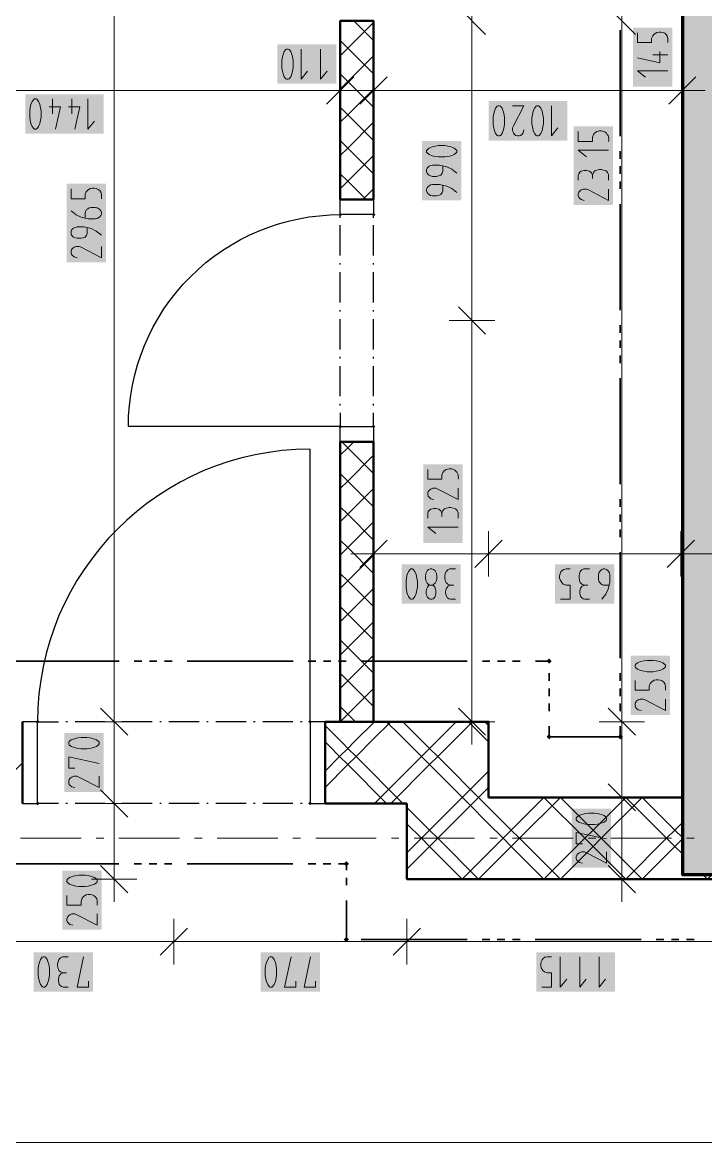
# Model space of a CAD drawing. Header units: millimetres. Extents: x 0 to 594, y 0 to 420.
# Drawn here: x 387.25 to 407.92, y 228.34 to 262.23 of the extents above; entities that cross this region are included whole.
import ezdxf

# ---------------------------------------------------------------- set-up
doc = ezdxf.new("R2010")
doc.units = ezdxf.units.MM
doc.header["$LTSCALE"] = 8
for name, color, linetype in [('PDF_Dvere', 7, 'Continuous'), ('PDF_Koty delkove', 7, 'Continuous'), ('PDF_Osy hlavni', 7, 'Continuous'), ('PDF_Pozarni useky', 7, 'Continuous'), ('PDF_Pricky zdene', 7, 'Continuous'), ('PDF_Steny akusticke', 7, 'Continuous'), ('PDF_Steny obvodove nosne', 7, 'Continuous')]:
    doc.layers.add(name, color=color, linetype=linetype)

msp = doc.modelspace()

# ---------------------------------------------------------------- linework, layer by layer
at = {"layer": 'PDF_Dvere', "lineweight": 25}
for points in [[(397.873, 256.874), (397.873, 256.416), (396.866, 256.416), (396.866, 256.874)], [(397.873, 250.005), (397.873, 249.547), (396.866, 249.547), (396.866, 250.005)], [(387.249, 238.603), (387.707, 238.603), (387.707, 241.075), (387.249, 241.075)], [(395.95, 238.603), (396.408, 238.603), (396.408, 241.075), (395.95, 241.075)]]:
    msp.add_lwpolyline(points, close=True, dxfattribs=at)
for points in [[(396.866, 250.415), (396.866, 250.005), (390.454, 250.005, -0.414214), (396.866, 256.416)], [(395.939, 241.075), (395.95, 241.075), (395.95, 249.318, 0.414213), (387.707, 241.075), (388.337, 241.075)]]:
    msp.add_lwpolyline(points, format="xyb", dxfattribs=at)
for points in [[(396.866, 256.323), (396.866, 256.368)], [(397.873, 256.323), (397.873, 256.368)], [(396.866, 255.178), (396.866, 256.094)], [(397.873, 255.178), (397.873, 256.094)], [(396.866, 254.903), (396.866, 254.949)], [(397.873, 254.903), (397.873, 254.949)], [(396.866, 253.758), (396.866, 254.674)], [(397.873, 253.758), (397.873, 254.674)], [(396.866, 253.483), (396.866, 253.529)], [(397.873, 253.483), (397.873, 253.529)], [(396.866, 252.339), (396.866, 253.254)], [(397.873, 252.339), (397.873, 253.254)], [(396.866, 252.064), (396.866, 252.11)], [(396.866, 250.919), (396.866, 251.835)], [(397.873, 252.064), (397.873, 252.11)], [(397.873, 250.919), (397.873, 251.835)], [(396.866, 250.644), (396.866, 250.69)], [(397.873, 250.644), (397.873, 250.69)], [(397.873, 250.005), (397.873, 250.415)], [(388.612, 241.075), (388.566, 241.075)], [(389.757, 241.075), (388.841, 241.075)], [(390.031, 241.075), (389.986, 241.075)], [(391.176, 241.075), (390.26, 241.075)], [(391.451, 241.075), (391.405, 241.075)], [(392.596, 241.075), (391.68, 241.075)], [(392.871, 241.075), (392.825, 241.075)], [(394.015, 241.075), (393.1, 241.075)], [(394.29, 241.075), (394.244, 241.075)], [(395.435, 241.075), (394.519, 241.075)], [(395.71, 241.075), (395.664, 241.075)], [(388.337, 238.603), (387.707, 238.603)], [(388.612, 238.603), (388.566, 238.603)], [(389.757, 238.603), (388.841, 238.603)], [(390.031, 238.603), (389.986, 238.603)], [(391.176, 238.603), (390.26, 238.603)], [(391.451, 238.603), (391.405, 238.603)], [(392.596, 238.603), (391.68, 238.603)], [(392.871, 238.603), (392.825, 238.603)], [(394.015, 238.603), (393.1, 238.603)], [(394.29, 238.603), (394.244, 238.603)], [(395.435, 238.603), (394.519, 238.603)], [(395.71, 238.603), (395.664, 238.603)], [(395.95, 238.603), (395.939, 238.603)]]:
    msp.add_lwpolyline(points, dxfattribs=at)
at = {"layer": 'PDF_Dvere', "lineweight": 25, "transparency": 33554559}
for points in [[(396.866, 256.359), (396.808, 256.416), (396.923, 256.416), (396.866, 256.474)], [(397.873, 256.359), (397.816, 256.416), (397.93, 256.416), (397.873, 256.474)], [(396.866, 249.948), (396.808, 250.005), (396.923, 250.005), (396.866, 250.062)], [(397.873, 249.948), (397.816, 250.005), (397.93, 250.005), (397.873, 250.062)], [(387.764, 241.075), (387.707, 241.018), (387.707, 241.133), (387.65, 241.075)], [(396.007, 241.075), (395.95, 241.018), (395.95, 241.133), (395.892, 241.075)], [(387.764, 238.603), (387.707, 238.545), (387.707, 238.66), (387.65, 238.603)], [(396.007, 238.603), (395.95, 238.545), (395.95, 238.66), (395.892, 238.603)]]:
    msp.add_solid(points, dxfattribs=at)
at = {"layer": 'PDF_Koty delkove', "lineweight": 18}
for points in [[(390.026, 236.313), (390.026, 238.603), (390.026, 241.075), (390.026, 242.5), (390.026, 268.231), (390.026, 269.559), (390.026, 313.476), (390.026, 316.956), (390.026, 331.61)], [(405.381, 236.313), (405.381, 237.405), (405.381, 238.786), (405.381, 241.075), (405.381, 241.593), (405.381, 262.278), (405.381, 263.606), (405.381, 269.559)], [(401.262, 261.866), (400.438, 262.69)], [(400.85, 262.965), (400.85, 262.278), (400.85, 253.211), (400.85, 241.075), (400.85, 240.388)], [(405.793, 261.866), (404.969, 262.69)], [(405.859, 261.916), (405.859, 261.622), (406.286, 261.622), (406.286, 261.745), (406.317, 261.83), (406.363, 261.879), (406.439, 261.928), (406.499, 261.94), (406.561, 261.94), (406.622, 261.928), (406.683, 261.903), (406.728, 261.867), (406.76, 261.818), (406.775, 261.745), (406.775, 261.622)], [(395.097, 261.06), (395.097, 260.877), (395.109, 260.786), (395.133, 260.679), (395.17, 260.587), (395.218, 260.526), (395.243, 260.511), (395.292, 260.511), (395.317, 260.526), (395.365, 260.587), (395.402, 260.679), (395.427, 260.786), (395.439, 260.877), (395.439, 261.06), (395.427, 261.151), (395.402, 261.259), (395.365, 261.35), (395.317, 261.412), (395.292, 261.427), (395.243, 261.427)], [(395.243, 261.427), (395.218, 261.412), (395.17, 261.35), (395.133, 261.259), (395.109, 261.151), (395.097, 261.06)], [(395.684, 261.427), (395.684, 260.511), (395.879, 260.755)], [(396.271, 261.427), (396.271, 260.511), (396.466, 260.755)], [(406.531, 261.353), (406.531, 261.01), (405.859, 261.158)], [(406.775, 261.255), (406.317, 261.255)], [(396.866, 260.857), (396.866, 260.17), (396.866, 259.484)], [(397.873, 260.857), (397.873, 260.17), (397.873, 259.484)], [(406.775, 260.766), (405.859, 260.766), (406.103, 260.571)], [(407.215, 260.857), (407.215, 260.17), (407.215, 259.484)], [(397.278, 260.583), (396.453, 259.758)], [(398.285, 260.583), (397.461, 259.758)], [(407.627, 260.583), (406.803, 259.758)], [(407.215, 260.17), (402.435, 260.17), (402.376, 260.17), (397.873, 260.17), (396.866, 260.17), (383.677, 260.17)], [(407.215, 260.17), (407.902, 260.17)], [(388.058, 259.675), (388.401, 259.675), (388.253, 259.004)], [(388.156, 259.92), (388.156, 259.462)], [(388.645, 259.675), (388.988, 259.675), (388.84, 259.004)], [(388.743, 259.92), (388.743, 259.462)], [(389.232, 259.92), (389.232, 259.004), (389.428, 259.248)], [(402.079, 259.713), (402.422, 259.713), (402.103, 259.102), (402.079, 259.04), (402.079, 258.949), (402.103, 258.888), (402.14, 258.842), (402.177, 258.811), (402.226, 258.797), (402.274, 258.797), (402.323, 258.811)], [(403.253, 259.713), (403.253, 258.797), (403.448, 259.04)], [(402.323, 258.811), (402.36, 258.842), (402.397, 258.888), (402.422, 258.979)], [(404.983, 258.364), (404.067, 258.364), (404.31, 258.169)], [(400.392, 257.671), (400.239, 257.794), (400.086, 257.867), (399.872, 257.916), (399.658, 257.916), (399.598, 257.903), (399.552, 257.879), (399.522, 257.855), (399.491, 257.818), (399.476, 257.769), (399.476, 257.721), (399.491, 257.671), (399.522, 257.635), (399.552, 257.611), (399.598, 257.586), (399.658, 257.573), (399.781, 257.573), (399.841, 257.586), (399.903, 257.611), (399.948, 257.671)], [(399.948, 257.671), (399.964, 257.721), (399.964, 257.892)], [(404.067, 257.459), (404.067, 257.606), (404.081, 257.655), (404.113, 257.703), (404.158, 257.728), (404.249, 257.752), (404.31, 257.752), (404.402, 257.728), (404.463, 257.679), (404.494, 257.606), (404.494, 257.508)], [(404.983, 257.459), (404.983, 257.63), (404.951, 257.691), (404.906, 257.74), (404.83, 257.764), (404.768, 257.777), (404.707, 257.777), (404.631, 257.764), (404.57, 257.74), (404.525, 257.691), (404.494, 257.606)], [(400.392, 257.084), (400.239, 257.207), (400.086, 257.28), (399.872, 257.329), (399.658, 257.329), (399.598, 257.316), (399.552, 257.292), (399.522, 257.268), (399.491, 257.231), (399.476, 257.182), (399.476, 257.134), (399.491, 257.084), (399.522, 257.048), (399.552, 257.023), (399.598, 256.999), (399.658, 256.986), (399.781, 256.986), (399.841, 256.999), (399.903, 257.023), (399.948, 257.084), (399.964, 257.134), (399.964, 257.305)], [(388.721, 257.193), (388.721, 256.899), (389.148, 256.899), (389.148, 257.022), (389.179, 257.107), (389.225, 257.156), (389.301, 257.205), (389.361, 257.217), (389.422, 257.217), (389.484, 257.205), (389.544, 257.18), (389.59, 257.144), (389.621, 257.095), (389.637, 257.022), (389.637, 256.899)], [(404.983, 257.19), (404.983, 256.847), (404.372, 257.165), (404.31, 257.19), (404.219, 257.19), (404.158, 257.165), (404.113, 257.129), (404.081, 257.092), (404.067, 257.043), (404.067, 256.994), (404.081, 256.945), (404.113, 256.908), (404.158, 256.872), (404.249, 256.847)], [(389.148, 256.312), (389.148, 256.483), (389.163, 256.532), (389.193, 256.569), (389.225, 256.593), (389.269, 256.617), (389.331, 256.63), (389.453, 256.63), (389.514, 256.617), (389.56, 256.593), (389.59, 256.569), (389.621, 256.532), (389.637, 256.483), (389.637, 256.435), (389.621, 256.386), (389.59, 256.349), (389.56, 256.325), (389.514, 256.3), (389.453, 256.287), (389.239, 256.287), (389.026, 256.336), (388.873, 256.41), (388.721, 256.532)], [(389.637, 255.798), (389.484, 255.921), (389.331, 255.994), (389.117, 256.043), (388.903, 256.043), (388.843, 256.03), (388.797, 256.006), (388.767, 255.982), (388.735, 255.945), (388.721, 255.896), (388.721, 255.848), (388.735, 255.798), (388.767, 255.762), (388.797, 255.738), (388.843, 255.713), (388.903, 255.7), (389.026, 255.7), (389.086, 255.713), (389.148, 255.738), (389.193, 255.798), (389.209, 255.848), (389.209, 256.019)], [(389.637, 255.456), (389.637, 255.113), (389.026, 255.431), (388.964, 255.456), (388.873, 255.456), (388.812, 255.431), (388.767, 255.395), (388.735, 255.358), (388.721, 255.309), (388.721, 255.26), (388.735, 255.211), (388.767, 255.175), (388.812, 255.138), (388.903, 255.113)], [(401.262, 252.799), (400.438, 253.623)], [(401.537, 253.211), (400.85, 253.211), (400.163, 253.211)], [(400.43, 248.139), (400.43, 247.796), (399.819, 248.115), (399.757, 248.139), (399.666, 248.139), (399.605, 248.115), (399.56, 248.078), (399.528, 248.041), (399.514, 247.992), (399.514, 247.944), (399.528, 247.895), (399.56, 247.858), (399.605, 247.821), (399.696, 247.796)], [(399.514, 247.234), (399.514, 247.381), (399.528, 247.43), (399.56, 247.479), (399.605, 247.504), (399.696, 247.528), (399.757, 247.528), (399.849, 247.504), (399.91, 247.454), (399.941, 247.381), (399.941, 247.283)], [(400.43, 247.234), (400.43, 247.405), (400.399, 247.466), (400.353, 247.515), (400.277, 247.539), (400.215, 247.552), (400.154, 247.552), (400.078, 247.539), (400.018, 247.515), (399.972, 247.466), (399.941, 247.381)], [(397.873, 246.843), (397.873, 246.156), (397.873, 245.469)], [(400.43, 246.965), (399.514, 246.965), (399.757, 246.77)], [(401.353, 246.843), (401.353, 246.156), (401.353, 245.469)], [(407.169, 246.843), (407.169, 246.156), (407.169, 245.469)], [(398.285, 246.568), (397.461, 245.744)], [(401.766, 246.568), (400.941, 245.744)], [(407.581, 246.568), (406.757, 245.744)], [(397.873, 246.156), (397.186, 246.156)], [(427.96, 246.156), (426.952, 246.156), (409.093, 246.156), (407.169, 246.156), (401.353, 246.156), (397.873, 246.156)], [(400.347, 245.698), (400.176, 245.698), (400.115, 245.667), (400.066, 245.621), (400.041, 245.545), (400.029, 245.484), (400.029, 245.422), (400.041, 245.346), (400.066, 245.286), (400.115, 245.24), (400.2, 245.209)], [(403.527, 244.782), (403.82, 244.782), (403.82, 245.209), (403.698, 245.209), (403.613, 245.24), (403.564, 245.286), (403.515, 245.362), (403.503, 245.422), (403.503, 245.484), (403.515, 245.545), (403.539, 245.605)], [(403.539, 245.605), (403.576, 245.651), (403.625, 245.682), (403.698, 245.698), (403.82, 245.698)], [(404.408, 245.698), (404.237, 245.698), (404.176, 245.667), (404.127, 245.621), (404.102, 245.545), (404.09, 245.484), (404.09, 245.422), (404.102, 245.346), (404.127, 245.286), (404.176, 245.24), (404.261, 245.209)], [(404.995, 245.209), (404.824, 245.209), (404.775, 245.224), (404.738, 245.255), (404.714, 245.286), (404.689, 245.331), (404.677, 245.392), (404.677, 245.514), (404.689, 245.575), (404.714, 245.621), (404.738, 245.651), (404.775, 245.682), (404.824, 245.698), (404.872, 245.698), (404.921, 245.682), (404.958, 245.651), (404.982, 245.621), (405.007, 245.575), (405.02, 245.514), (405.02, 245.3), (404.97, 245.087), (404.897, 244.934), (404.775, 244.782)], [(399.747, 244.904), (399.723, 244.842), (399.674, 244.797), (399.637, 244.782), (399.589, 244.782), (399.552, 244.797), (399.503, 244.842), (399.478, 244.904), (399.466, 244.964), (399.466, 245.026), (399.478, 245.087), (399.503, 245.147), (399.539, 245.193), (399.564, 245.209)], [(399.662, 245.209), (399.686, 245.193), (399.723, 245.147), (399.747, 245.087), (399.76, 245.026), (399.76, 244.964), (399.747, 244.904)], [(400.347, 244.782), (400.2, 244.782), (400.151, 244.797), (400.102, 244.828), (400.077, 244.874), (400.053, 244.964), (400.053, 245.026), (400.077, 245.117), (400.126, 245.179), (400.2, 245.209), (400.297, 245.209)], [(404.408, 244.782), (404.261, 244.782), (404.212, 244.797), (404.163, 244.828), (404.138, 244.874), (404.114, 244.964), (404.114, 245.026), (404.138, 245.117), (404.187, 245.179), (404.261, 245.209), (404.358, 245.209)], [(406.334, 242.93), (406.151, 242.93), (406.06, 242.918), (405.953, 242.894), (405.861, 242.857), (405.8, 242.809), (405.785, 242.784), (405.785, 242.735), (405.8, 242.71), (405.861, 242.662), (405.953, 242.625), (406.06, 242.6), (406.151, 242.588), (406.334, 242.588)], [(406.334, 242.588), (406.425, 242.6), (406.533, 242.625), (406.624, 242.662), (406.686, 242.71), (406.701, 242.735), (406.701, 242.784), (406.686, 242.809), (406.624, 242.857), (406.533, 242.894), (406.425, 242.918), (406.334, 242.93)], [(405.785, 242.319), (405.785, 242.026), (406.212, 242.026), (406.212, 242.148), (406.243, 242.233), (406.289, 242.282), (406.365, 242.331), (406.425, 242.343), (406.487, 242.343), (406.548, 242.331), (406.609, 242.307), (406.654, 242.27), (406.686, 242.221), (406.701, 242.148), (406.701, 242.026)], [(406.701, 241.756), (406.701, 241.413), (406.09, 241.732), (406.029, 241.756), (405.937, 241.756), (405.877, 241.732), (405.831, 241.695), (405.8, 241.659), (405.785, 241.609), (405.785, 241.561), (405.8, 241.512), (405.831, 241.475), (405.877, 241.438), (405.967, 241.413)], [(390.438, 240.663), (389.614, 241.488)], [(401.262, 240.663), (400.438, 241.488)], [(405.793, 240.663), (404.969, 241.488)], [(390.713, 241.075), (390.026, 241.075), (389.339, 241.075)], [(401.537, 241.075), (400.85, 241.075), (400.163, 241.075)], [(406.068, 241.075), (405.381, 241.075), (404.694, 241.075)], [(389.201, 240.598), (389.018, 240.598), (388.927, 240.585), (388.82, 240.561), (388.728, 240.524), (388.667, 240.476), (388.652, 240.451), (388.652, 240.402)], [(388.652, 240.402), (388.667, 240.377), (388.728, 240.329), (388.82, 240.292), (388.927, 240.267), (389.018, 240.255), (389.201, 240.255), (389.292, 240.267), (389.4, 240.292), (389.491, 240.329), (389.553, 240.377), (389.568, 240.402), (389.568, 240.451), (389.553, 240.476), (389.491, 240.524), (389.4, 240.561), (389.292, 240.585), (389.201, 240.598)], [(388.835, 239.668), (388.652, 239.668), (388.652, 240.01), (389.568, 239.815)], [(389.568, 239.423), (389.568, 239.081), (388.957, 239.399), (388.896, 239.423), (388.804, 239.423), (388.744, 239.399), (388.698, 239.362), (388.667, 239.326), (388.652, 239.277), (388.652, 239.228), (388.667, 239.179), (388.698, 239.142), (388.744, 239.106), (388.835, 239.081)], [(390.438, 238.19), (389.614, 239.015)], [(405.793, 238.374), (404.969, 239.198)], [(390.713, 238.603), (390.026, 238.603), (389.339, 238.603)], [(406.068, 238.786), (405.381, 238.786), (404.694, 238.786)], [(404.556, 238.308), (404.373, 238.308), (404.282, 238.295), (404.175, 238.271), (404.083, 238.234), (404.022, 238.186), (404.007, 238.161), (404.007, 238.113), (404.022, 238.088), (404.083, 238.039), (404.175, 238.003), (404.282, 237.978), (404.373, 237.965), (404.556, 237.965), (404.648, 237.978)], [(404.648, 237.978), (404.755, 238.003), (404.846, 238.039), (404.908, 238.088), (404.923, 238.113), (404.923, 238.161), (404.908, 238.186), (404.846, 238.234), (404.755, 238.271), (404.648, 238.295), (404.556, 238.308)], [(404.19, 237.378), (404.007, 237.378), (404.007, 237.721), (404.923, 237.526)], [(404.923, 237.134), (404.923, 236.791), (404.312, 237.109), (404.251, 237.134), (404.16, 237.134), (404.099, 237.109), (404.053, 237.073), (404.022, 237.036), (404.007, 236.987), (404.007, 236.938), (404.022, 236.889), (404.053, 236.853), (404.099, 236.816), (404.19, 236.791)], [(390.438, 235.901), (389.614, 236.725)], [(405.793, 235.901), (404.969, 236.725)], [(390.713, 236.313), (390.026, 236.313), (389.339, 236.313)], [(390.026, 236.313), (390.026, 235.626)], [(406.068, 236.313), (405.381, 236.313), (404.694, 236.313)], [(405.381, 236.313), (405.381, 235.626)], [(388.595, 235.821), (388.595, 235.527), (389.022, 235.527), (389.022, 235.65), (389.053, 235.735), (389.099, 235.784), (389.175, 235.832), (389.236, 235.845), (389.297, 235.845), (389.358, 235.832), (389.419, 235.808), (389.465, 235.771)], [(389.465, 235.771), (389.496, 235.723), (389.511, 235.65), (389.511, 235.527)], [(389.511, 235.258), (389.511, 234.915), (388.9, 235.233), (388.839, 235.258), (388.747, 235.258), (388.687, 235.233), (388.641, 235.197), (388.61, 235.16), (388.595, 235.111), (388.595, 235.062), (388.61, 235.013), (388.641, 234.977), (388.687, 234.94), (388.778, 234.915)], [(391.828, 235.107), (391.828, 234.42), (391.828, 233.733)], [(398.881, 235.107), (398.881, 234.42), (398.881, 233.733)], [(392.24, 234.832), (391.416, 234.008)], [(399.293, 234.832), (398.468, 234.008)], [(409.093, 234.42), (398.881, 234.42), (391.828, 234.42), (385.142, 234.42), (315.719, 234.42), (309.033, 234.42), (302.576, 234.42), (300.24, 234.42), (292.913, 234.42), (291.86, 234.42), (284.533, 234.42), (282.198, 234.42), (276.428, 234.42), (225.78, 234.42)], [(388.632, 233.962), (388.461, 233.962), (388.4, 233.931), (388.351, 233.885), (388.326, 233.809), (388.314, 233.748), (388.314, 233.686), (388.326, 233.61), (388.351, 233.55), (388.4, 233.504)], [(389.244, 233.228), (389.244, 233.046), (388.901, 233.046), (389.096, 233.962)], [(395.526, 233.228), (395.526, 233.046), (395.183, 233.046), (395.378, 233.962)], [(395.77, 233.046), (395.965, 233.962)], [(402.959, 233.046), (403.252, 233.046), (403.252, 233.473), (403.13, 233.473), (403.044, 233.504), (402.995, 233.55), (402.947, 233.626), (402.934, 233.686), (402.934, 233.748), (402.947, 233.809), (402.971, 233.87), (403.008, 233.915), (403.056, 233.946), (403.13, 233.962), (403.252, 233.962)], [(403.522, 233.962), (403.522, 233.046), (403.717, 233.29)], [(404.109, 233.962), (404.109, 233.046), (404.304, 233.29)], [(404.696, 233.962), (404.696, 233.046), (404.891, 233.29)], [(388.632, 233.046), (388.485, 233.046), (388.436, 233.061), (388.387, 233.092), (388.362, 233.138), (388.338, 233.228), (388.338, 233.29), (388.362, 233.381), (388.411, 233.443), (388.485, 233.473), (388.582, 233.473)], [(388.4, 233.504), (388.485, 233.473)], [(396.113, 233.228), (396.113, 233.046), (395.77, 233.046)], [(492.987, 228.341), (475.377, 228.341), (472.422, 228.341), (457.634, 228.341), (456.306, 228.341), (177.604, 228.341)]]:
    msp.add_lwpolyline(points, dxfattribs=at)
for points in [[(387.471, 259.553), (387.471, 259.369), (387.484, 259.279), (387.508, 259.172), (387.544, 259.08), (387.593, 259.019), (387.618, 259.004), (387.666, 259.004), (387.691, 259.019), (387.74, 259.08), (387.776, 259.172), (387.801, 259.279), (387.814, 259.369), (387.814, 259.553), (387.801, 259.644), (387.776, 259.751), (387.74, 259.843), (387.691, 259.904), (387.666, 259.92), (387.618, 259.92), (387.593, 259.904), (387.544, 259.843), (387.508, 259.751), (387.484, 259.644)], [(401.492, 259.345), (401.492, 259.162), (401.504, 259.071), (401.529, 258.964), (401.565, 258.873), (401.614, 258.811), (401.639, 258.797), (401.687, 258.797), (401.712, 258.811), (401.761, 258.873), (401.797, 258.964), (401.822, 259.071), (401.835, 259.162), (401.835, 259.345), (401.822, 259.437), (401.797, 259.544), (401.761, 259.636), (401.712, 259.697), (401.687, 259.713), (401.639, 259.713), (401.614, 259.697), (401.565, 259.636), (401.529, 259.544), (401.504, 259.437)], [(402.666, 259.345), (402.666, 259.162), (402.679, 259.071), (402.703, 258.964), (402.739, 258.873), (402.788, 258.811), (402.813, 258.797), (402.861, 258.797), (402.886, 258.811), (402.935, 258.873), (402.971, 258.964), (402.996, 259.071), (403.009, 259.162), (403.009, 259.345), (402.996, 259.437), (402.971, 259.544), (402.935, 259.636), (402.886, 259.697), (402.861, 259.713), (402.813, 259.713), (402.788, 259.697), (402.739, 259.636), (402.703, 259.544), (402.679, 259.437)], [(400.025, 258.503), (399.841, 258.503), (399.751, 258.49), (399.644, 258.466), (399.552, 258.43), (399.491, 258.381), (399.476, 258.356), (399.476, 258.308), (399.491, 258.283), (399.552, 258.234), (399.644, 258.198), (399.751, 258.173), (399.841, 258.16), (400.025, 258.16), (400.116, 258.173), (400.223, 258.198), (400.315, 258.234), (400.376, 258.283), (400.392, 258.308), (400.392, 258.356), (400.376, 258.381), (400.315, 258.43), (400.223, 258.466), (400.116, 258.49)], [(398.855, 245.331), (398.855, 245.147), (398.867, 245.057), (398.891, 244.95), (398.928, 244.858), (398.976, 244.797), (399.001, 244.782), (399.05, 244.782), (399.075, 244.797), (399.123, 244.858), (399.16, 244.95), (399.185, 245.057), (399.197, 245.147), (399.197, 245.331), (399.185, 245.422), (399.16, 245.529), (399.123, 245.621), (399.075, 245.682), (399.05, 245.698), (399.001, 245.698), (398.976, 245.682), (398.928, 245.621), (398.891, 245.529), (398.867, 245.422)], [(399.442, 245.484), (399.442, 245.422), (399.454, 245.346), (399.49, 245.27), (399.539, 245.224), (399.564, 245.209), (399.662, 245.209), (399.686, 245.224), (399.735, 245.27), (399.772, 245.346), (399.784, 245.422), (399.784, 245.484), (399.772, 245.56), (399.735, 245.637), (399.686, 245.682), (399.637, 245.698), (399.589, 245.698), (399.539, 245.682), (399.49, 245.637), (399.454, 245.56)], [(389.144, 236.432), (388.961, 236.432), (388.87, 236.419), (388.763, 236.395), (388.671, 236.358), (388.61, 236.31), (388.595, 236.285), (388.595, 236.237), (388.61, 236.212), (388.671, 236.163), (388.763, 236.127), (388.87, 236.102), (388.961, 236.089), (389.144, 236.089), (389.236, 236.102), (389.343, 236.127), (389.434, 236.163), (389.496, 236.212), (389.511, 236.237), (389.511, 236.285), (389.496, 236.31), (389.434, 236.358), (389.343, 236.395), (389.236, 236.419)], [(387.727, 233.595), (387.727, 233.412), (387.739, 233.321), (387.763, 233.214), (387.8, 233.122), (387.849, 233.061), (387.874, 233.046), (387.922, 233.046), (387.947, 233.061), (387.995, 233.122), (388.032, 233.214), (388.057, 233.321), (388.069, 233.412), (388.069, 233.595), (388.057, 233.686), (388.032, 233.794), (387.995, 233.885), (387.947, 233.946), (387.922, 233.962), (387.874, 233.962), (387.849, 233.946), (387.8, 233.885), (387.763, 233.794), (387.739, 233.686)], [(394.596, 233.595), (394.596, 233.412), (394.608, 233.321), (394.633, 233.214), (394.669, 233.122), (394.718, 233.061), (394.743, 233.046), (394.791, 233.046), (394.816, 233.061), (394.864, 233.122), (394.901, 233.214), (394.926, 233.321), (394.939, 233.412), (394.939, 233.595), (394.926, 233.686), (394.901, 233.794), (394.864, 233.885), (394.816, 233.946), (394.791, 233.962), (394.743, 233.962), (394.718, 233.946), (394.669, 233.885), (394.633, 233.794), (394.608, 233.686)]]:
    msp.add_lwpolyline(points, close=True, dxfattribs=at)
for points in [[(404.067, 258.927), (404.067, 258.633), (404.494, 258.633), (404.494, 258.756), (404.525, 258.841, -0.84383), (404.983, 258.633)], [(399.514, 248.702), (399.514, 248.408), (399.941, 248.408), (399.941, 248.531), (399.972, 248.616, -0.843846), (400.43, 248.408)]]:
    msp.add_lwpolyline(points, format="xyb", dxfattribs=at)
at = {"layer": 'PDF_Koty delkove', "color": 7, "lineweight": 18, "true_color": 0xffffff, "transparency": 33554559}
for points in [[(406.913, 260.286), (406.913, 262.077), (405.722, 260.286), (405.722, 262.077)], [(396.751, 261.565), (394.959, 261.565), (396.751, 260.374), (394.959, 260.374)], [(389.712, 260.057), (387.334, 260.057), (389.712, 258.867), (387.334, 258.867)], [(403.733, 259.85), (401.355, 259.85), (403.733, 258.659), (401.355, 258.659)], [(405.12, 256.709), (405.12, 259.088), (403.929, 256.709), (403.929, 259.088)], [(400.529, 256.849), (400.529, 258.64), (399.339, 256.849), (399.339, 258.64)], [(389.774, 254.976), (389.774, 257.354), (388.583, 254.976), (388.583, 257.354)], [(400.567, 246.485), (400.567, 248.863), (399.376, 246.485), (399.376, 248.863)], [(400.509, 245.835), (398.718, 245.835), (400.509, 244.645), (398.718, 244.645)], [(405.157, 245.835), (403.366, 245.835), (405.157, 244.645), (403.366, 244.645)], [(406.838, 241.276), (406.838, 243.068), (405.648, 241.276), (405.648, 243.068)], [(389.706, 238.943), (389.706, 240.735), (388.515, 238.943), (388.515, 240.735)], [(405.061, 236.654), (405.061, 238.445), (403.87, 236.654), (403.87, 238.445)], [(389.649, 234.778), (389.649, 236.569), (388.458, 234.778), (388.458, 236.569)], [(389.381, 234.099), (387.59, 234.099), (389.381, 232.909), (387.59, 232.909)], [(396.25, 234.099), (394.459, 234.099), (396.25, 232.909), (394.459, 232.909)], [(405.176, 234.099), (402.797, 234.099), (405.176, 232.909), (402.797, 232.909)]]:
    msp.add_solid(points, dxfattribs=at)
at = {"layer": 'PDF_Osy hlavni', "lineweight": 18}
for points in [[(389.024, 237.549), (387.192, 237.549)], [(389.711, 237.549), (389.482, 237.549)], [(392, 237.549), (390.169, 237.549)], [(392.687, 237.549), (392.458, 237.549)], [(394.977, 237.549), (393.145, 237.549)], [(395.664, 237.549), (395.435, 237.549)], [(397.954, 237.549), (396.122, 237.549)], [(398.641, 237.549), (398.412, 237.549)], [(400.93, 237.549), (399.099, 237.549)], [(401.617, 237.549), (401.388, 237.549)], [(403.907, 237.549), (402.075, 237.549)], [(404.594, 237.549), (404.365, 237.549)], [(406.883, 237.549), (405.052, 237.549)], [(407.57, 237.549), (407.341, 237.549)]]:
    msp.add_lwpolyline(points, dxfattribs=at)
at = {"layer": 'PDF_Pozarni useky', "lineweight": 35}
for points in [[(405.337, 258.795), (405.337, 262.001)], [(405.337, 258.109), (405.337, 258.338)], [(405.337, 257.651), (405.337, 257.88)], [(405.337, 257.193), (405.337, 257.422)], [(405.337, 253.529), (405.337, 256.735)], [(405.337, 252.842), (405.337, 253.071)], [(405.337, 252.384), (405.337, 252.613)], [(405.337, 251.926), (405.337, 252.155)], [(405.337, 248.263), (405.337, 251.468)], [(405.337, 247.576), (405.337, 247.805)], [(405.337, 247.118), (405.337, 247.347)], [(405.337, 246.66), (405.337, 246.889)], [(405.337, 242.997), (405.337, 246.202)], [(390.174, 242.907), (386.968, 242.907)], [(390.861, 242.907), (390.632, 242.907)], [(391.319, 242.907), (391.09, 242.907)], [(391.777, 242.907), (391.548, 242.907)], [(395.44, 242.907), (392.234, 242.907)], [(396.127, 242.907), (395.898, 242.907)], [(396.585, 242.907), (396.356, 242.907)], [(397.043, 242.907), (396.814, 242.907)], [(400.706, 242.907), (397.501, 242.907)], [(401.393, 242.907), (401.164, 242.907)], [(401.851, 242.907), (401.622, 242.907)], [(402.309, 242.907), (402.08, 242.907)], [(403.185, 242.907), (402.767, 242.907)], [(403.185, 242.31), (403.185, 242.539)], [(405.337, 242.31), (405.337, 242.539)], [(403.185, 241.852), (403.185, 242.081)], [(405.337, 241.852), (405.337, 242.081)], [(403.185, 241.394), (403.185, 241.623)], [(405.337, 241.394), (405.337, 241.623)], [(403.185, 240.617), (403.185, 240.936)], [(405.337, 240.936), (405.337, 240.617), (403.185, 240.617)], [(390.169, 236.771), (386.974, 236.771)], [(390.856, 236.771), (390.627, 236.771)], [(391.314, 236.771), (391.085, 236.771)], [(391.771, 236.771), (391.543, 236.771)], [(395.435, 236.771), (392.229, 236.771)], [(396.122, 236.771), (395.893, 236.771)], [(396.58, 236.771), (396.351, 236.771)], [(397.038, 236.771), (396.809, 236.771)], [(397.049, 236.585), (397.049, 236.771)], [(397.049, 236.128), (397.049, 236.356)], [(397.049, 234.481), (397.049, 235.67)], [(400.701, 234.481), (397.496, 234.481)], [(401.388, 234.481), (401.159, 234.481)], [(401.846, 234.481), (401.617, 234.481)], [(402.304, 234.481), (402.075, 234.481)], [(405.968, 234.481), (402.762, 234.481)], [(406.655, 234.481), (406.426, 234.481)], [(407.112, 234.481), (406.883, 234.481)], [(407.57, 234.481), (407.341, 234.481)]]:
    msp.add_lwpolyline(points, dxfattribs=at)
at = {"layer": 'PDF_Pozarni useky', "lineweight": 35, "transparency": 33554559}
for points in [[(403.265, 242.907), (403.185, 242.826), (403.185, 242.987), (403.105, 242.907)], [(403.185, 242.826), (403.105, 242.907), (403.265, 242.907), (403.185, 242.987)], [(403.185, 240.537), (403.105, 240.617), (403.265, 240.617), (403.185, 240.698)], [(403.265, 240.617), (403.185, 240.537), (403.185, 240.698), (403.105, 240.617)], [(405.418, 240.617), (405.337, 240.537), (405.337, 240.698), (405.257, 240.617)], [(405.337, 240.537), (405.257, 240.617), (405.418, 240.617), (405.337, 240.698)], [(397.049, 236.691), (396.969, 236.771), (397.129, 236.771), (397.049, 236.851)], [(397.129, 236.771), (397.049, 236.691), (397.049, 236.851), (396.969, 236.771)], [(397.129, 234.481), (397.049, 234.401), (397.049, 234.561), (396.969, 234.481)], [(397.049, 234.401), (396.969, 234.481), (397.129, 234.481), (397.049, 234.561)]]:
    msp.add_solid(points, dxfattribs=at)
at = {"layer": 'PDF_Pricky zdene', "lineweight": 50}
for points in [[(397.873, 256.874), (397.873, 258.935), (397.873, 262.278), (396.866, 262.278), (396.866, 258.935), (396.866, 256.874)], [(397.873, 256.874), (396.866, 256.874)], [(396.866, 249.547), (397.873, 249.547)], [(396.866, 249.547), (396.866, 247.487), (396.866, 241.075), (397.507, 241.075), (397.873, 241.075), (397.873, 247.487), (397.873, 249.547)]]:
    msp.add_lwpolyline(points, dxfattribs=at)
at = {"layer": 'PDF_Pricky zdene', "lineweight": 9}
for points in [[(397.873, 262.232), (397.095, 261.454), (396.866, 261.225)], [(397.873, 261.683), (397.278, 262.278)], [(397.873, 260.675), (397.095, 261.454), (396.866, 261.683)], [(397.873, 261.225), (397.095, 260.446), (396.866, 260.217)], [(397.873, 259.668), (397.095, 260.446), (396.866, 260.675)], [(397.873, 260.217), (397.095, 259.439), (396.866, 259.21)], [(397.873, 258.66), (397.095, 259.439), (396.866, 259.668)], [(397.873, 259.21), (397.095, 258.431), (396.866, 258.202)], [(397.873, 257.653), (397.095, 258.431), (396.866, 258.66)], [(397.873, 258.202), (397.095, 257.424), (396.866, 257.195)], [(397.644, 256.874), (397.095, 257.424), (396.866, 257.653)], [(397.873, 257.195), (397.553, 256.874)], [(397.278, 249.547), (397.095, 249.364), (396.911, 249.547)], [(397.095, 249.364), (396.866, 249.135)], [(397.873, 249.135), (397.095, 248.357), (396.866, 248.586)], [(397.873, 248.586), (397.095, 249.364)], [(397.095, 248.357), (396.866, 248.128)], [(397.873, 248.128), (397.095, 247.349), (396.866, 247.578)], [(397.873, 247.578), (397.095, 248.357)], [(397.095, 247.349), (396.866, 247.12)], [(397.873, 247.12), (397.095, 246.342), (396.866, 246.113)], [(397.873, 246.571), (397.095, 247.349)], [(397.873, 245.563), (397.095, 246.342), (396.866, 246.571)], [(397.873, 246.113), (397.095, 245.334), (396.866, 245.563)], [(397.095, 245.334), (396.866, 245.105)], [(397.873, 245.105), (397.095, 244.327), (396.866, 244.556)], [(397.873, 244.556), (397.095, 245.334)], [(397.095, 244.327), (396.866, 244.098)], [(397.873, 244.098), (397.095, 243.319), (396.866, 243.09)], [(397.873, 243.548), (397.095, 244.327)], [(397.873, 242.541), (397.095, 243.319), (396.866, 243.548)], [(397.873, 243.09), (397.095, 242.312), (396.866, 242.541)], [(397.095, 242.312), (396.866, 242.083)], [(397.873, 242.083), (397.095, 241.304), (396.866, 241.533)], [(397.873, 241.533), (397.095, 242.312)], [(397.095, 241.304), (396.866, 241.075)], [(397.324, 241.075), (397.095, 241.304)], [(397.873, 241.075), (397.873, 241.075)]]:
    msp.add_lwpolyline(points, dxfattribs=at)
at = {"layer": 'PDF_Steny akusticke', "lineweight": 50}
for points in [[(387.249, 241.075), (387.249, 238.603)], [(396.408, 238.603), (396.408, 241.075)], [(401.353, 238.786), (401.353, 241.075), (397.873, 241.075), (397.507, 241.075), (396.866, 241.075), (396.408, 241.075)], [(396.408, 238.603), (398.881, 238.603)], [(398.881, 238.603), (398.881, 236.313), (401.353, 236.313)], [(401.353, 236.313), (409.093, 236.313), (409.093, 238.786), (409.047, 238.786), (409.047, 236.45), (407.215, 236.45), (407.215, 238.786), (407.169, 238.786), (401.353, 238.786)]]:
    msp.add_lwpolyline(points, dxfattribs=at)
at = {"layer": 'PDF_Steny akusticke', "lineweight": 9}
for points in [[(396.408, 239.088), (397.095, 239.775), (397.342, 240.022), (397.863, 240.543), (398.395, 241.075)], [(397.095, 240.269), (397.279, 240.454), (397.901, 241.075)], [(400.74, 238.603), (399.567, 239.775), (399.32, 240.022), (398.675, 240.667), (398.267, 241.075)], [(401.234, 238.603), (399.815, 240.022), (399.567, 240.269), (399.105, 240.732), (398.761, 241.075)], [(399.567, 240.269), (400.197, 240.899), (400.373, 241.075)], [(399.815, 240.022), (400.781, 240.988), (400.868, 241.075)], [(401.353, 240.462), (400.821, 240.994), (400.74, 241.075)], [(401.353, 240.956), (401.25, 241.06), (401.234, 241.075)], [(398.761, 238.603), (397.342, 240.022), (397.095, 240.269), (396.959, 240.405), (396.408, 240.956)], [(398.267, 238.603), (397.095, 239.775), (396.847, 240.022), (396.53, 240.34), (396.408, 240.462)], [(396.408, 239.583), (396.847, 240.022)], [(396.847, 240.022), (397.095, 240.269)], [(397.901, 238.603), (399.32, 240.022)], [(399.32, 240.022), (399.567, 240.269)], [(399.567, 239.775), (399.815, 240.022)], [(386.031, 238.603), (386.191, 238.762), (387.203, 239.775), (387.249, 239.821)], [(398.395, 238.603), (399.567, 239.775)], [(400.373, 238.603), (401.353, 239.583)], [(400.868, 238.603), (401.353, 239.088)], [(398.881, 237.11), (399.32, 237.549), (399.567, 237.797), (400.373, 238.603)], [(398.881, 236.615), (399.567, 237.302), (399.815, 237.549), (400.868, 238.603)], [(401.353, 237.989), (400.74, 238.603)], [(401.353, 238.483), (401.234, 238.603)], [(407.215, 237.073), (406.986, 237.302), (406.739, 237.549), (405.502, 238.786), (404.513, 237.797), (404.266, 237.549), (403.029, 236.313), (402.04, 237.302), (401.793, 237.549), (401.353, 237.989)], [(407.215, 237.531), (406.986, 237.302), (405.997, 236.313), (404.76, 237.549), (404.513, 237.797), (403.524, 238.786), (402.288, 237.549), (402.04, 237.302), (401.353, 236.615)], [(407.215, 237.568), (406.986, 237.797), (405.997, 238.786), (404.76, 237.549), (404.513, 237.302), (403.524, 236.313), (402.288, 237.549), (402.04, 237.797), (401.353, 238.483)], [(401.353, 237.11), (401.793, 237.549), (402.04, 237.797), (403.029, 238.786), (404.266, 237.549), (404.513, 237.302), (405.502, 236.313), (406.739, 237.549), (406.986, 237.797), (407.215, 238.026)], [(401.353, 236.615), (401.051, 236.313), (399.815, 237.549), (399.567, 237.797), (398.881, 238.483)], [(401.353, 237.11), (400.557, 236.313), (399.567, 237.302), (399.32, 237.549), (398.881, 237.989)], [(408.113, 236.45), (407.975, 236.313), (407.838, 236.45)]]:
    msp.add_lwpolyline(points, dxfattribs=at)
at = {"layer": 'PDF_Steny obvodove nosne', "lineweight": 70}
msp.add_lwpolyline([(407.215, 313.613), (407.215, 238.786), (407.215, 236.45), (409.047, 236.45), (409.047, 238.786), (409.047, 239.06), (409.047, 241.533), (409.047, 262.873), (409.047, 264.201), (409.047, 313.476), (409.047, 315.628), (407.215, 315.628)], dxfattribs=at)
at = {"layer": 'PDF_Steny obvodove nosne', "color": 9, "lineweight": 9, "true_color": 0xc0c0c0, "transparency": 33554559}
msp.add_solid([(409.047, 236.45), (409.047, 315.628), (407.215, 236.45), (407.215, 315.628)], dxfattribs=at)

doc.saveas('drawing.dxf')
